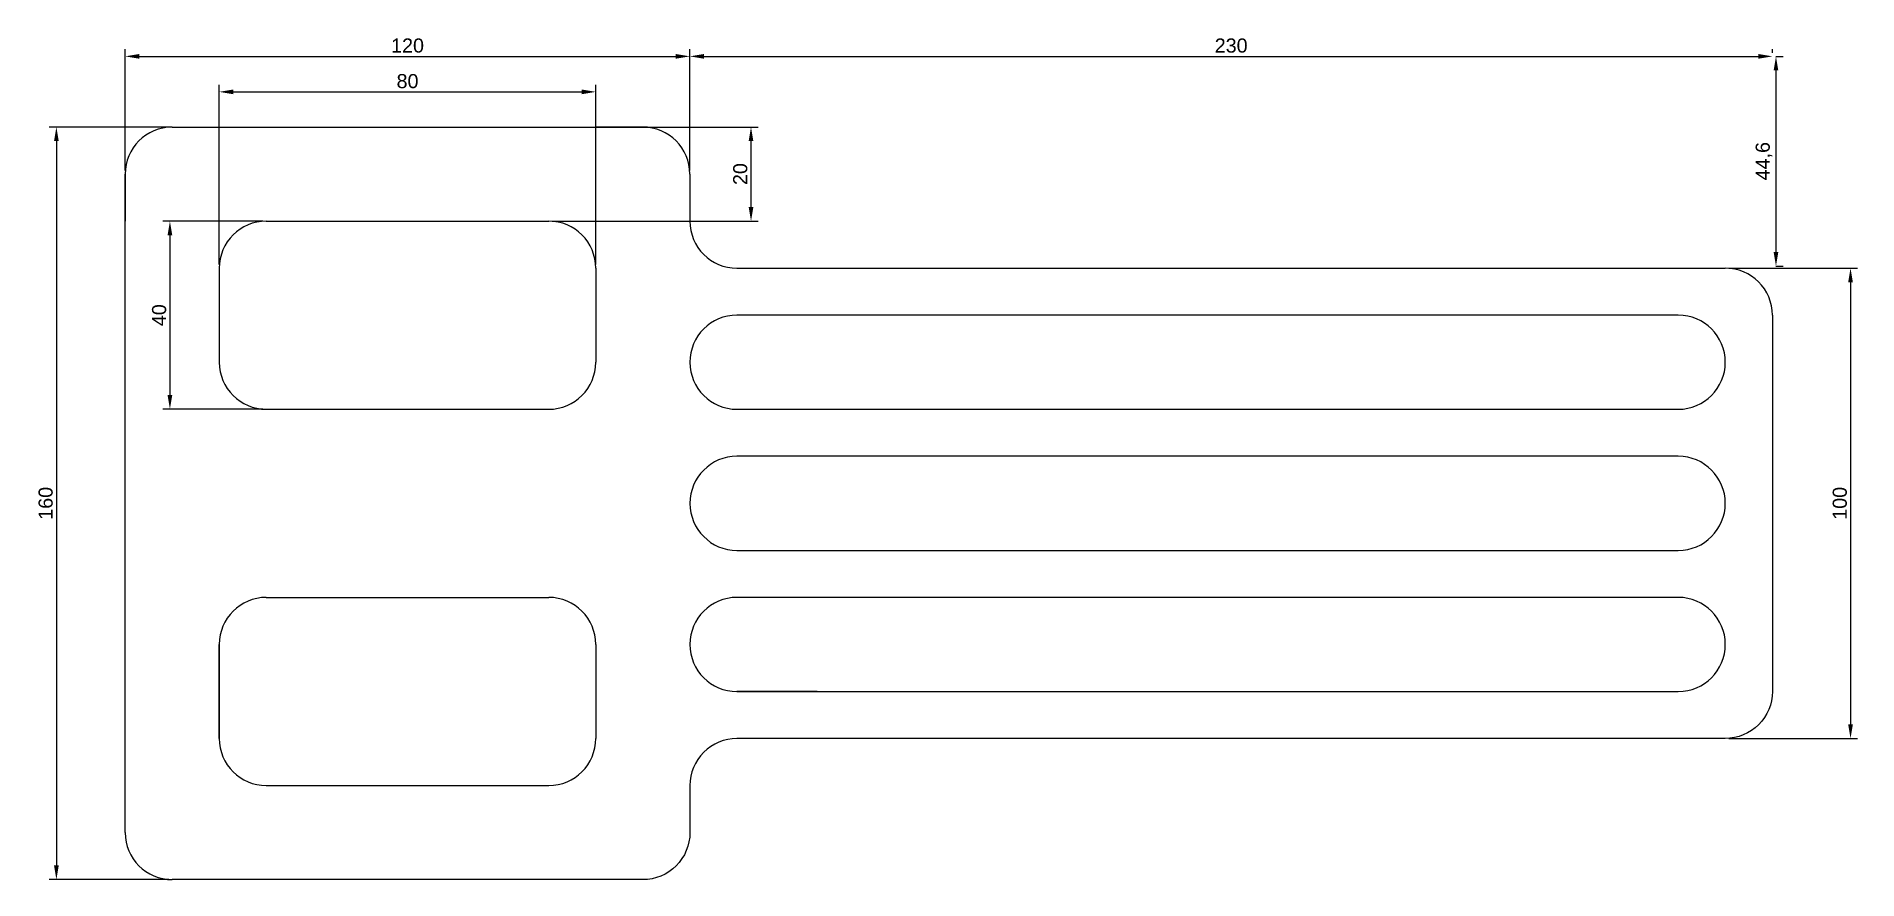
# Model space of a CAD drawing. Header units: millimetres. Extents: x 531 to 918, y 100 to 280.
import ezdxf

# ---------------------------------------------------------------- set-up
doc = ezdxf.new("R2010")
doc.units = ezdxf.units.MM
doc.styles.get("Standard").update_dxf_attribs({"font": 'ARIALUNI.ttf'})
doc.dimstyles.new('Decimal-3', dxfattribs={"dimscale": 1.2, "dimtxt": 2.5, "dimasz": 2.5, "dimexe": 1.25, "dimexo": 0.625, "dimtad": 1, "dimtxsty": 'Standard', "dimcen": 2.5, "dimadec": 0, "dimazin": 0, "dimtfac": 1, "dimtmove": 0, "dimatfit": 3, "dimfxl": 1, "dimarcsym": 0})

# ---------------------------------------------------------------- blocks, each defined once
blk = doc.blocks.new('*D3')
at = {"color": 0, "lineweight": -2, "transparency": 16777216}
for p, q in [((559.32, 260.24), (533.96, 260.24)), ((535.46, 257.24), (535.46, 103.24)), ((559.32, 100.24), (533.96, 100.24))]:
    blk.add_line(p, q, dxfattribs=at)
at = {"color": 0, "transparency": 16777216}
for points in [[(534.96, 257.24), (535.96, 257.24), (535.46, 260.24)], [(534.96, 103.24), (535.96, 103.24), (535.46, 100.24)]]:
    blk.add_solid(points, dxfattribs=at)
at = {"layer": 'Defpoints', "color": 0, "transparency": 16777216}
for p in [(560.07, 260.24), (535.46, 100.24), (560.07, 100.24)]:
    blk.add_point(p, dxfattribs=at)
at = {"color": 0, "transparency": 16777216, "insert": (533.19, 180.24), "char_height": 3, "attachment_point": 5, "rotation": 90}
blk.add_mtext('160', dxfattribs=at)
blk = doc.blocks.new('*D4')
at = {"color": 0, "lineweight": -2, "transparency": 16777216}
for p, q in [((550.07, 250.99), (550.07, 276.77)), ((553.07, 275.27), (667.07, 275.27)), ((670.07, 250.99), (670.07, 276.77))]:
    blk.add_line(p, q, dxfattribs=at)
at = {"color": 0, "transparency": 16777216}
for points in [[(553.07, 275.77), (553.07, 274.77), (550.07, 275.27)], [(667.07, 275.77), (667.07, 274.77), (670.07, 275.27)]]:
    blk.add_solid(points, dxfattribs=at)
at = {"layer": 'Defpoints', "color": 0, "transparency": 16777216}
for p in [(670.07, 275.27), (550.07, 250.24), (670.07, 250.24)]:
    blk.add_point(p, dxfattribs=at)
at = {"color": 0, "transparency": 16777216, "insert": (610.07, 277.55), "char_height": 3, "attachment_point": 5}
blk.add_mtext('120', dxfattribs=at)
blk = doc.blocks.new('*D6')
at = {"color": 0, "lineweight": -2, "transparency": 16777216}
for p, q in [((670.07, 276.02), (670.07, 276.77)), ((673.07, 275.27), (897.07, 275.27)), ((900.07, 276.02), (900.07, 276.77))]:
    blk.add_line(p, q, dxfattribs=at)
at = {"color": 0, "transparency": 16777216}
for points in [[(673.07, 275.77), (673.07, 274.77), (670.07, 275.27)], [(897.07, 275.77), (897.07, 274.77), (900.07, 275.27)]]:
    blk.add_solid(points, dxfattribs=at)
at = {"layer": 'Defpoints', "color": 0, "transparency": 16777216}
for p in [(670.07, 275.27), (900.07, 275.27), (900.07, 275.27)]:
    blk.add_point(p, dxfattribs=at)
at = {"color": 0, "transparency": 16777216, "insert": (785.07, 277.55), "char_height": 3, "attachment_point": 5}
blk.add_mtext('230', dxfattribs=at)
blk = doc.blocks.new('*D7')
at = {"color": 0, "lineweight": -2, "transparency": 16777216}
for p, q in [((900.82, 275.27), (902.33, 275.27)), ((900.83, 272.27), (900.83, 233.68)), ((900.82, 230.68), (902.33, 230.68))]:
    blk.add_line(p, q, dxfattribs=at)
at = {"color": 0, "transparency": 16777216}
for points in [[(900.33, 272.27), (901.33, 272.27), (900.83, 275.27)], [(900.33, 233.68), (901.33, 233.68), (900.83, 230.68)]]:
    blk.add_solid(points, dxfattribs=at)
at = {"layer": 'Defpoints', "color": 0, "transparency": 16777216}
for p in [(900.07, 275.27), (900.07, 230.68), (900.83, 230.68)]:
    blk.add_point(p, dxfattribs=at)
at = {"color": 0, "transparency": 16777216, "insert": (898.29, 252.98), "char_height": 3, "attachment_point": 5, "rotation": 90}
blk.add_mtext('44,6', dxfattribs=at)
blk = doc.blocks.new('*D8')
at = {"color": 0, "lineweight": -2, "transparency": 16777216}
for p, q in [((890.82, 230.24), (918.17, 230.24)), ((916.67, 227.24), (916.67, 133.24)), ((890.82, 130.24), (918.17, 130.24))]:
    blk.add_line(p, q, dxfattribs=at)
at = {"color": 0, "transparency": 16777216}
for points in [[(916.17, 227.24), (917.17, 227.24), (916.67, 230.24)], [(916.17, 133.24), (917.17, 133.24), (916.67, 130.24)]]:
    blk.add_solid(points, dxfattribs=at)
at = {"layer": 'Defpoints', "color": 0, "transparency": 16777216}
for p in [(890.07, 230.24), (890.07, 130.24), (916.67, 130.24)]:
    blk.add_point(p, dxfattribs=at)
at = {"color": 0, "transparency": 16777216, "insert": (914.4, 180.24), "char_height": 3, "attachment_point": 5, "rotation": 90}
blk.add_mtext('100', dxfattribs=at)
blk = doc.blocks.new('*D9')
at = {"color": 0, "lineweight": -2, "transparency": 16777216}
for p, q in [((570.07, 230.99), (570.07, 269.22)), ((573.07, 267.72), (647.07, 267.72)), ((650.07, 230.99), (650.07, 269.22))]:
    blk.add_line(p, q, dxfattribs=at)
at = {"color": 0, "transparency": 16777216}
for points in [[(573.07, 268.22), (573.07, 267.22), (570.07, 267.72)], [(647.07, 268.22), (647.07, 267.22), (650.07, 267.72)]]:
    blk.add_solid(points, dxfattribs=at)
at = {"layer": 'Defpoints', "color": 0, "transparency": 16777216}
for p in [(650.07, 267.72), (570.07, 230.24), (650.07, 230.24)]:
    blk.add_point(p, dxfattribs=at)
at = {"color": 0, "transparency": 16777216, "insert": (610.07, 269.99), "char_height": 3, "attachment_point": 5}
blk.add_mtext('80', dxfattribs=at)
blk = doc.blocks.new('*D10')
at = {"color": 0, "lineweight": -2, "transparency": 16777216}
for p, q in [((579.32, 240.24), (558.08, 240.24)), ((559.58, 237.24), (559.58, 203.24)), ((579.32, 200.24), (558.08, 200.24))]:
    blk.add_line(p, q, dxfattribs=at)
at = {"color": 0, "transparency": 16777216}
for points in [[(559.08, 237.24), (560.08, 237.24), (559.58, 240.24)], [(559.08, 203.24), (560.08, 203.24), (559.58, 200.24)]]:
    blk.add_solid(points, dxfattribs=at)
at = {"layer": 'Defpoints', "color": 0, "transparency": 16777216}
for p in [(580.07, 240.24), (559.58, 200.24), (580.07, 200.24)]:
    blk.add_point(p, dxfattribs=at)
at = {"color": 0, "transparency": 16777216, "insert": (557.3, 220.24), "char_height": 3, "attachment_point": 5, "rotation": 90}
blk.add_mtext('40', dxfattribs=at)
blk = doc.blocks.new('*D11')
at = {"color": 0, "lineweight": -2, "transparency": 16777216}
for p, q in [((640.82, 260.24), (684.55, 260.24)), ((683.05, 243.24), (683.05, 257.24)), ((640.82, 240.24), (684.55, 240.24))]:
    blk.add_line(p, q, dxfattribs=at)
at = {"color": 0, "transparency": 16777216}
for points in [[(682.55, 257.24), (683.55, 257.24), (683.05, 260.24)], [(682.55, 243.24), (683.55, 243.24), (683.05, 240.24)]]:
    blk.add_solid(points, dxfattribs=at)
at = {"layer": 'Defpoints', "color": 0, "transparency": 16777216}
for p in [(640.07, 260.24), (683.05, 260.24), (640.07, 240.24)]:
    blk.add_point(p, dxfattribs=at)
at = {"color": 0, "transparency": 16777216, "insert": (680.78, 250.24), "char_height": 3, "attachment_point": 5, "rotation": 90}
blk.add_mtext('20', dxfattribs=at)

msp = doc.modelspace()

# ---------------------------------------------------------------- linework, layer by layer
for p, q in [((560.067, 260.236), (660.067, 260.236)), ((560.067, 260.236), (570.067, 260.236)), ((660.067, 260.236), (650.067, 260.236)), ((550.067, 110.236), (550.067, 250.236)), ((550.067, 250.236), (550.067, 240.236)), ((670.067, 250.236), (670.067, 240.236)), ((580.067, 240.236), (640.067, 240.236)), ((570.067, 230.236), (570.067, 210.236)), ((570.067, 230.236), (570.067, 210.236)), ((650.067, 230.236), (650.067, 210.236)), ((680.067, 230.236), (890.067, 230.236)), ((890.067, 230.236), (890.067, 230.236)), ((880.067, 220.236), (680.067, 220.236)), ((900.067, 220.236), (900.067, 220.236)), ((670.067, 210.236), (670.067, 210.236)), ((890.067, 210.236), (890.067, 210.236)), ((580.067, 200.236), (640.067, 200.236)), ((680.067, 200.236), (880.067, 200.236)), ((680.067, 200.236), (680.067, 200.236)), ((880.067, 190.236), (680.067, 190.236)), ((680.067, 190.236), (680.067, 190.236)), ((670.067, 180.236), (670.067, 180.236)), ((890.067, 180.236), (890.067, 180.236)), ((680.067, 170.236), (880.067, 170.236)), ((580.067, 160.236), (640.067, 160.236)), ((880.067, 160.236), (680.067, 160.236)), ((570.067, 130.236), (570.067, 150.236)), ((570.067, 150.236), (570.067, 130.236)), ((650.067, 150.236), (650.067, 130.236)), ((670.067, 150.236), (670.067, 150.236)), ((890.067, 150.236), (890.067, 150.236)), ((680.067, 140.236), (880.067, 140.236)), ((680.067, 140.236), (697.072, 140.236)), ((697.072, 140.236), (680.067, 140.236)), ((580.067, 120.236), (640.067, 120.236))]:
    msp.add_line(p, q)
msp.add_lwpolyline([(900.067, 220.236), (900.067, 140.236, -0.4142136), (890.067, 130.236), (680.067, 130.236, 0.4142136), (670.067, 120.236), (670.067, 110.236, -0.4142136), (660.067, 100.236), (560.067, 100.236)], format="xyb")
for centre, start, end in [((560.067, 250.236), 90, 180), ((660.067, 250.236), 0, 90), ((580.067, 230.236), 90, 180), ((640.067, 230.236), 0, 90), ((680.067, 240.236), 180, 270), ((890.067, 220.236), 0, 90), ((680.067, 210.236), 90, 180), ((880.067, 210.236), 0, 90), ((580.067, 210.236), 180, 270), ((640.067, 210.236), 270, 0), ((680.067, 210.236), 180, 270), ((880.067, 210.236), 270, 0), ((680.067, 180.236), 90, 180), ((880.067, 180.236), 0, 90), ((680.067, 180.236), 180, 270), ((880.067, 180.236), 270, 0), ((580.067, 150.236), 90, 180), ((640.067, 150.236), 0, 90), ((680.067, 150.236), 90, 180), ((880.067, 150.236), 0, 90), ((680.067, 150.236), 180, 270), ((880.067, 150.236), 270, 0), ((580.067, 130.236), 180, 270), ((640.067, 130.236), 270, 0), ((560.067, 110.236), 180, 270)]:
    msp.add_arc(centre, 10, start, end)

# ---------------------------------------------------------------- dimensions: what is measured, and where the dimension line sits
for base, p1, p2, picture, middle in [((670.067, 275.275), (550.067, 250.236), (670.067, 250.236), '*D4', (610.067, 277.545)), ((900.067, 275.275), (670.067, 275.275), (900.067, 275.275), '*D6', (785.067, 277.545)), ((650.067, 267.722), (570.067, 230.236), (650.067, 230.236), '*D9', (610.067, 269.992))]:
    dim = msp.add_linear_dim(base=base, p1=p1, p2=p2, dimstyle='Decimal-3')
    dim.commit()
    dim.dimension.update_dxf_attribs({"geometry": picture, "text_midpoint": middle})
for base, p1, p2, picture, middle in [((900.83, 230.676), (900.067, 275.275), (900.067, 230.676), '*D7', (898.293, 252.975)), ((535.457, 100.236), (560.067, 260.236), (560.067, 100.236), '*D3', (533.187, 180.236)), ((683.046, 260.236), (640.067, 240.236), (640.067, 260.236), '*D11', (680.776, 250.236)), ((559.575, 200.236), (580.067, 240.236), (580.067, 200.236), '*D10', (557.305, 220.236)), ((916.669, 130.236), (890.067, 230.236), (890.067, 130.236), '*D8', (914.398, 180.236))]:
    dim = msp.add_linear_dim(base=base, p1=p1, p2=p2, angle=90, dimstyle='Decimal-3')
    dim.commit()
    dim.dimension.update_dxf_attribs({"geometry": picture, "text_midpoint": middle})

doc.saveas('drawing.dxf')
